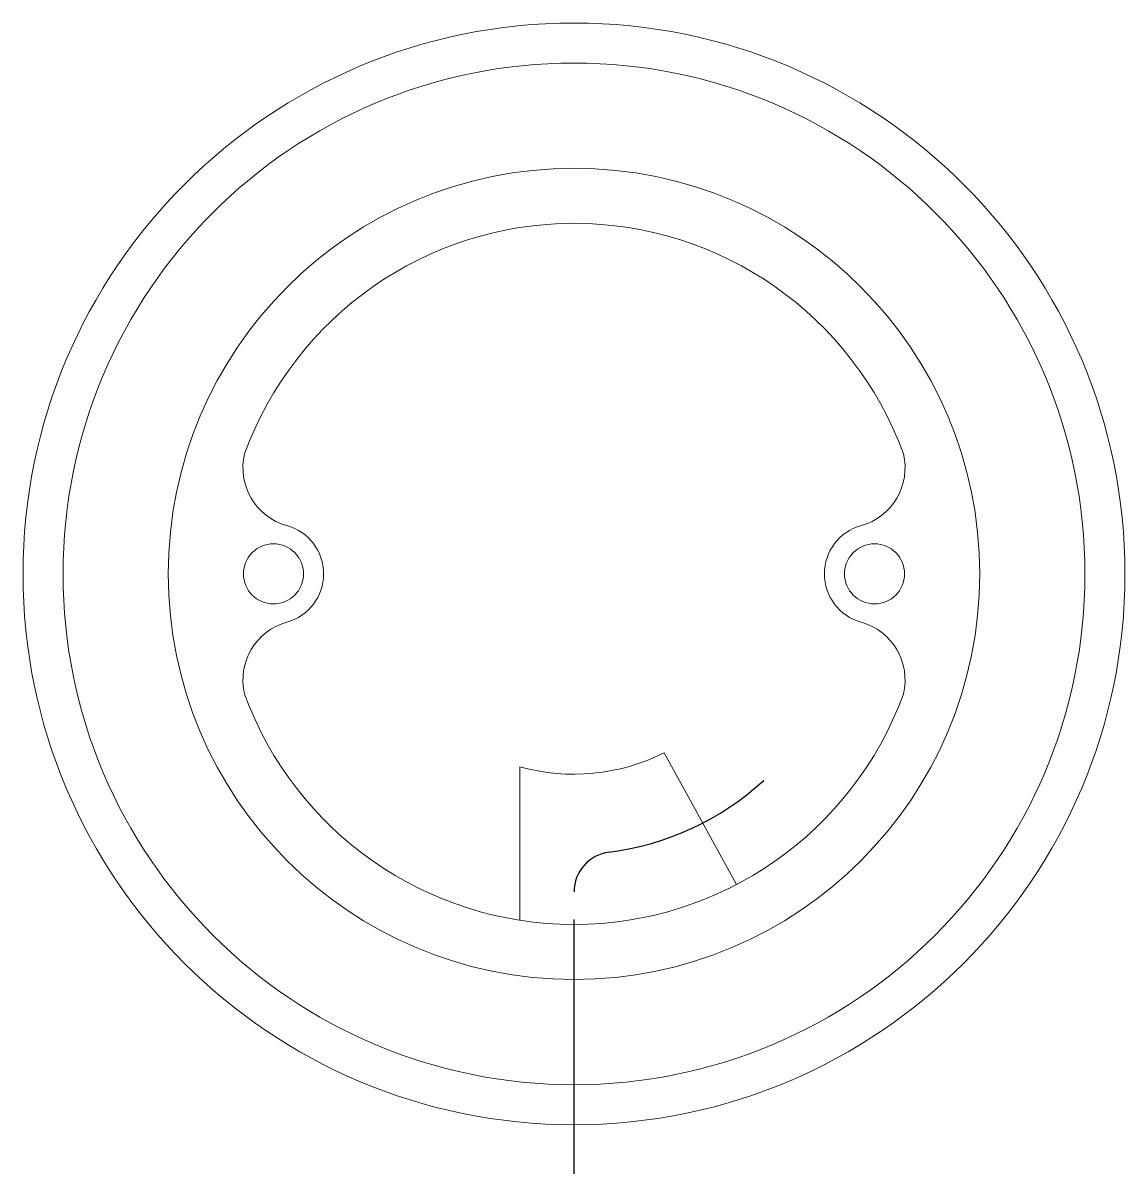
# Model space of a CAD drawing. Header units: millimetres. Extents: x -27.5 to 27.5, y -30 to 27.5.
import ezdxf

# ---------------------------------------------------------------- set-up
doc = ezdxf.new("R2010")
doc.units = ezdxf.units.MM
doc.linetypes.add('CENTERX2', pattern=[20.32, 12.7, -2.54, 2.54, -2.54])

msp = doc.modelspace()

# ---------------------------------------------------------------- linework, layer by layer
at = {"color": 7, "linetype": 'Continuous', "lineweight": 15}
for p, q in [((8.114, -15.505), (4.495, -8.933)), ((-2.697, -9.63), (-2.697, -17.291))]:
    msp.add_line(p, q, dxfattribs=at)
at = {"color": 7, "linetype": 'CENTERX2'}
msp.add_line((0, -29.958), (0, -15.875), dxfattribs=at)
at = {"color": 7, "linetype": 'Continuous', "lineweight": 15}
for centre, radius in [((0, 0), 27.5), ((0, 0), 25.5), ((0, 0), 20.25), ((-15, 0), 1.5), ((15, 0), 1.5)]:
    msp.add_circle(centre, radius, dxfattribs=at)
for centre, radius, start, end in [((0, 0), 17.5, 20.05104, 159.94896), ((-13.523, 5.298), 3, 166.46454, 254.41801), ((13.523, 5.298), 3, 285.58199, 13.53546), ((-15, 0), 2.5, 285.58199, 74.41801), ((15, 0), 2.5, 105.58199, 254.41801), ((-13.523, -5.298), 3, 105.58199, 193.53546), ((13.523, -5.298), 3, 346.46454, 74.41801), ((0, 0), 17.5, 200.05104, 339.94896), ((0, 0), 10, 254.35551, 296.7143)]:
    msp.add_arc(centre, radius, start, end, dxfattribs=at)
at = {"color": 7, "linetype": 'CENTERX2'}
for centre, radius, start, end in [((0, 0), 14, 277.18076, 312.57462), ((2, -15.875), 2, 97.18076, 180)]:
    msp.add_arc(centre, radius, start, end, dxfattribs=at)

doc.saveas('drawing.dxf')
